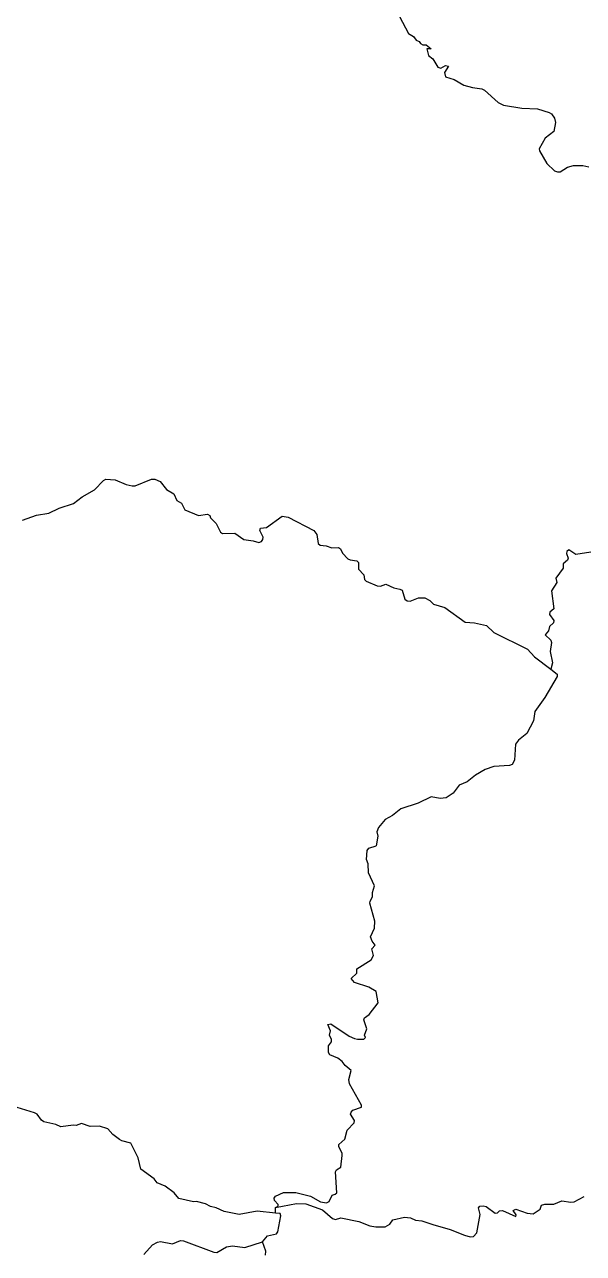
# Model space of a CAD drawing. Header units: metres. Extents: x 13.21 to 19.52, y 42.14 to 46.62.
# Drawn here: x 18.147 to 18.585, y 42.685 to 43.649 of the extents above; entities that cross this region are included whole.
import ezdxf

# ---------------------------------------------------------------- set-up
doc = ezdxf.new("R2010")
doc.units = ezdxf.units.M
doc.header["$MEASUREMENT"] = 0
doc.layers.add('CESTE', color=5, linetype='Continuous')

msp = doc.modelspace()

# ---------------------------------------------------------------- linework, layer by layer
at = {"layer": 'CESTE'}
for p, q in [((18.46426, 43.62964), (18.46204, 43.62967)), ((18.46553, 43.62966), (18.46426, 43.62964)), ((18.3434, 42.71668), (18.34344, 42.72103))]:
    msp.add_line(p, q, dxfattribs=at)
for points in [[(18.44071, 43.65507), (18.44778, 43.64166), (18.45157, 43.63937), (18.45379, 43.63628), (18.45602, 43.63542), (18.45719, 43.63376), (18.45895, 43.63283), (18.46149, 43.63269), (18.46553, 43.62966)], [(18.46204, 43.62967), (18.46349, 43.62439), (18.46665, 43.62176), (18.47081, 43.6153), (18.47308, 43.61438), (18.47667, 43.61653), (18.47899, 43.61594), (18.47595, 43.61102), (18.47668, 43.60753), (18.48344, 43.60546), (18.49098, 43.60113)], [(18.49098, 43.60113), (18.49791, 43.5992), (18.50521, 43.59828), (18.50727, 43.5973), (18.5181, 43.58753), (18.52209, 43.58539), (18.53649, 43.58298), (18.54883, 43.58252), (18.55797, 43.57972), (18.55977, 43.57855), (18.56205, 43.57534), (18.56303, 43.57182), (18.5615, 43.56472), (18.55486, 43.55957), (18.55014, 43.55128), (18.55032, 43.54952), (18.55621, 43.53965), (18.56225, 43.534), (18.56453, 43.53306), (18.56666, 43.53329), (18.5723, 43.53693), (18.57699, 43.53806), (18.58438, 43.53806), (18.58911, 43.53702)], [(18.14522, 43.25996), (18.15625, 43.26387), (18.16577, 43.26558), (18.17396, 43.26955), (18.18509, 43.27319), (18.19188, 43.2784), (18.20172, 43.28371), (18.20855, 43.29121), (18.21054, 43.29212), (18.21782, 43.29166), (18.22632, 43.288), (18.231, 43.28688), (18.23345, 43.28698), (18.24638, 43.29218), (18.24886, 43.29215), (18.25304, 43.29033), (18.25814, 43.28417), (18.26369, 43.28063), (18.26625, 43.2756), (18.26984, 43.2733), (18.27245, 43.26827), (18.28316, 43.26384), (18.29026, 43.26467), (18.29205, 43.26365), (18.29255, 43.2618), (18.29691, 43.25748), (18.3004, 43.2507), (18.30198, 43.24947), (18.31166, 43.24993), (18.31863, 43.24502), (18.32588, 43.24396), (18.33032, 43.24248), (18.33257, 43.24333), (18.33365, 43.24489), (18.33367, 43.24674), (18.33129, 43.25183), (18.3318, 43.25372), (18.33629, 43.25434), (18.34876, 43.26306), (18.35344, 43.26229), (18.37362, 43.25207), (18.37588, 43.24894), (18.37678, 43.24174), (18.37843, 43.24052), (18.38329, 43.23996), (18.38765, 43.23846), (18.39274, 43.23863), (18.39439, 43.23765), (18.39593, 43.23411), (18.40025, 43.22974), (18.40207, 43.22882), (18.40711, 43.22813), (18.40862, 43.22695), (18.40851, 43.22151), (18.4126, 43.21721), (18.4133, 43.21357), (18.41464, 43.2122), (18.42318, 43.20856), (18.42569, 43.20834), (18.4299, 43.2099), (18.43609, 43.20696), (18.44099, 43.20608), (18.44274, 43.20519), (18.4448, 43.19804), (18.44671, 43.19689), (18.44906, 43.19654), (18.45558, 43.19904), (18.4604, 43.1992), (18.4644, 43.19713), (18.46728, 43.19426), (18.47623, 43.19145), (18.49203, 43.1802), (18.49933, 43.17952), (18.50885, 43.1775), (18.51466, 43.17193), (18.54108, 43.15883), (18.54648, 43.15285), (18.55929, 43.14334)], [(18.59055, 43.23508), (18.57886, 43.23321), (18.57343, 43.23674), (18.57169, 43.23552), (18.57143, 43.23379), (18.57294, 43.23022), (18.5724, 43.22863), (18.56897, 43.22588), (18.56889, 43.22245), (18.56314, 43.21455), (18.56405, 43.21107), (18.55968, 43.20469), (18.56154, 43.19052), (18.55839, 43.18783), (18.55819, 43.18604), (18.56171, 43.1813), (18.56121, 43.17953), (18.55818, 43.17673), (18.5573, 43.17321), (18.55469, 43.17015), (18.55937, 43.16602), (18.55984, 43.16426), (18.55884, 43.15714), (18.56064, 43.14825), (18.55929, 43.14334)], [(18.55929, 43.14334), (18.56423, 43.13938), (18.56416, 43.1376), (18.55464, 43.12106), (18.54679, 43.10991), (18.54565, 43.1028), (18.54048, 43.09272), (18.53382, 43.08754), (18.53152, 43.08437), (18.53077, 43.07183), (18.52884, 43.06859), (18.52675, 43.06779), (18.51448, 43.06704), (18.5079, 43.06469), (18.50033, 43.06013), (18.49377, 43.05483), (18.48736, 43.05221), (18.48281, 43.04588), (18.47731, 43.04236), (18.47252, 43.0418), (18.46547, 43.04306), (18.45518, 43.03813), (18.44175, 43.03381), (18.43518, 43.02849), (18.42934, 43.02525), (18.42415, 43.01919), (18.4228, 43.0158), (18.42355, 43.0123), (18.42226, 43.00462)], [(18.34344, 42.72103), (18.34561, 42.72221), (18.34566, 42.72353), (18.3426, 42.72662), (18.34239, 42.72834), (18.34343, 42.73), (18.34961, 42.73291), (18.35938, 42.7328), (18.37084, 42.72992), (18.3787, 42.7257), (18.38333, 42.72482), (18.38544, 42.72586), (18.38779, 42.73083), (18.39016, 42.7315), (18.39142, 42.73274), (18.39059, 42.74901), (18.39125, 42.75074), (18.39466, 42.75288), (18.39571, 42.76192), (18.39569, 42.76368), (18.39301, 42.76869), (18.39322, 42.77046), (18.3977, 42.77474), (18.39958, 42.78173), (18.4052, 42.78754), (18.40532, 42.78931), (18.40222, 42.7942), (18.40269, 42.79601), (18.40417, 42.79737), (18.41085, 42.79984), (18.41084, 42.80134), (18.40133, 42.81798), (18.40088, 42.82154), (18.40289, 42.82851), (18.39806, 42.83251), (18.3958, 42.83567), (18.39228, 42.83819), (18.38604, 42.84096), (18.385, 42.84255), (18.38502, 42.84795), (18.38723, 42.85115), (18.38729, 42.85276), (18.38571, 42.85626), (18.38654, 42.85973), (18.38435, 42.86475), (18.38694, 42.86509), (18.40124, 42.85554), (18.40545, 42.85367), (18.40768, 42.853), (18.41277, 42.85322), (18.41393, 42.85433), (18.41309, 42.85621), (18.41509, 42.86134), (18.41256, 42.86836), (18.41317, 42.86998), (18.41696, 42.87235), (18.4238, 42.88173), (18.42228, 42.89053), (18.41671, 42.89402), (18.40548, 42.89764), (18.40283, 42.90063), (18.40719, 42.90488), (18.4072, 42.90834), (18.41832, 42.91528), (18.42016, 42.9186), (18.41894, 42.92393), (18.42164, 42.92679), (18.41923, 42.92989), (18.41802, 42.93341), (18.42094, 42.94018), (18.42128, 42.94557), (18.41752, 42.95963), (18.41758, 42.96143), (18.41959, 42.96468), (18.41959, 42.96825), (18.42113, 42.97338), (18.41632, 42.98345), (18.41596, 42.99062), (18.41467, 42.994), (18.4154, 43.00117), (18.41664, 43.00277), (18.42226, 43.00462)], [(18.3434, 42.71668), (18.32899, 42.71833), (18.31502, 42.71563), (18.30327, 42.71801), (18.29705, 42.72078), (18.29241, 42.72196), (18.28857, 42.72413), (18.28159, 42.72573), (18.27913, 42.72549), (18.26771, 42.72817), (18.26393, 42.73276), (18.25707, 42.73781), (18.25074, 42.74056), (18.24837, 42.74364), (18.23786, 42.75107), (18.23593, 42.75998), (18.23011, 42.77159), (18.22311, 42.77335), (18.2212, 42.77448), (18.21598, 42.77826), (18.21206, 42.78282), (18.20543, 42.78496), (18.19811, 42.78466), (18.19142, 42.78693), (18.18728, 42.7854), (18.1848, 42.78568), (18.17514, 42.78442), (18.17119, 42.78632), (18.16182, 42.78839), (18.15999, 42.7895), (18.15655, 42.79427), (18.15461, 42.79537), (18.14111, 42.79942)], [(18.34344, 42.72103), (18.35985, 42.72438), (18.36715, 42.72399), (18.38028, 42.71926), (18.38806, 42.71243), (18.39039, 42.71172), (18.39467, 42.71307), (18.40873, 42.71013), (18.41744, 42.70688), (18.42211, 42.70589), (18.42939, 42.70593), (18.43315, 42.70812), (18.43539, 42.71136), (18.44455, 42.7136), (18.44939, 42.71317), (18.45324, 42.71114), (18.45813, 42.71065), (18.4667, 42.70773)], [(18.49164, 42.6995), (18.49615, 42.69814), (18.49855, 42.69836), (18.50124, 42.70133), (18.50382, 42.71554), (18.50267, 42.7209), (18.50373, 42.72225), (18.50624, 42.72255), (18.50857, 42.7219), (18.5155, 42.71678), (18.51756, 42.717), (18.51905, 42.7186), (18.52137, 42.71886), (18.53194, 42.7141), (18.5321, 42.71545), (18.52979, 42.71874), (18.53191, 42.71974), (18.54071, 42.71664), (18.54548, 42.71616), (18.5508, 42.71984), (18.55206, 42.72309), (18.55445, 42.72372), (18.56172, 42.72364), (18.56785, 42.72644), (18.57502, 42.72533), (18.57743, 42.72565), (18.58538, 42.7298)], [(18.33336, 42.69432), (18.33728, 42.69886), (18.34419, 42.70061), (18.34532, 42.70219), (18.34774, 42.71474), (18.34713, 42.71632), (18.3434, 42.71668)], [(18.4667, 42.70773), (18.48032, 42.70395), (18.49164, 42.6995)], [(18.24032, 42.68441), (18.247, 42.69183), (18.25098, 42.69399), (18.25326, 42.6944), (18.26269, 42.69254), (18.26894, 42.69524), (18.27135, 42.695), (18.29504, 42.68619), (18.29755, 42.68598), (18.30508, 42.69032), (18.30988, 42.69109), (18.31935, 42.68987), (18.33336, 42.69432)], [(18.33574, 42.68369), (18.33588, 42.68697), (18.33336, 42.69432)]]:
    msp.add_lwpolyline(points, dxfattribs=at)

doc.saveas('drawing.dxf')
